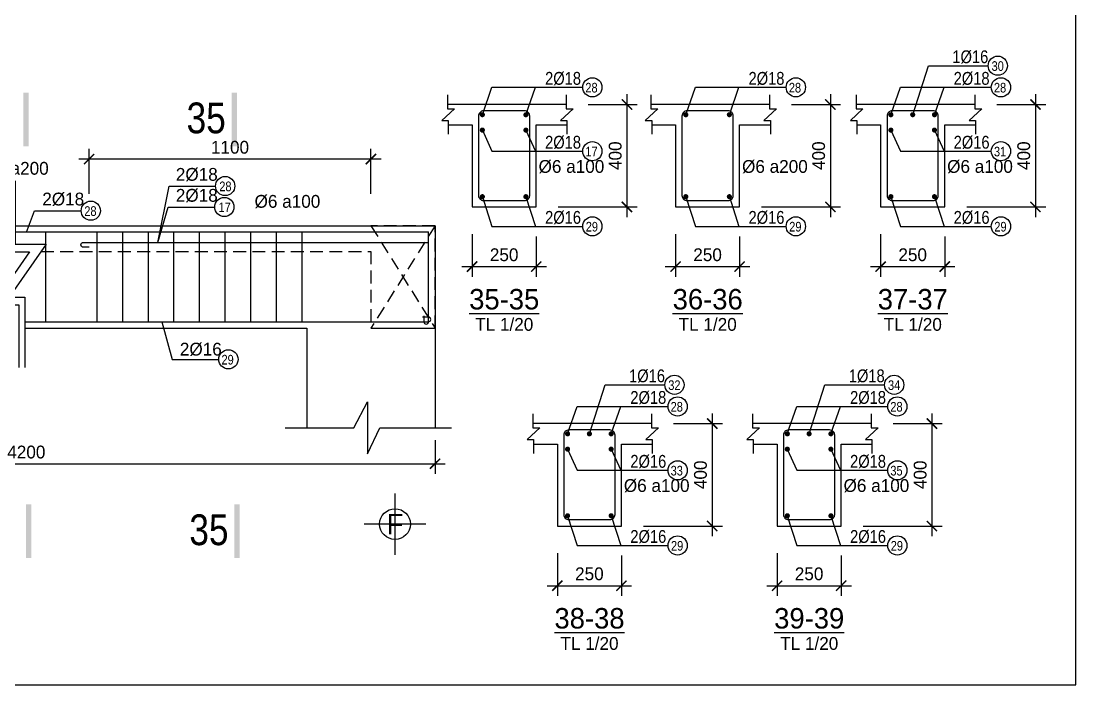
# Model space of a CAD drawing. Extents: x -317 to 4260, y -2056 to 757.
# Drawn here: x 4054.6 to 4260.4, y 162.6 to 292.2 of the extents above; entities that cross this region are included whole.
import ezdxf
from ezdxf.enums import TextEntityAlignment as Align

# ---------------------------------------------------------------- set-up
doc = ezdxf.new("R2010")
doc.units = 0
doc.header["$MEASUREMENT"] = 0
doc.linetypes.add('CENTER2', pattern=[1.125, 0.75, -0.125, 0.125, -0.125])
doc.linetypes.add('HIDDEN', pattern=[0.375, 0.25, -0.125])
doc.layers.get('0').update_dxf_attribs({"linetype": 'CONTINUOUS'})
doc.layers.get('DEFPOINTS').update_dxf_attribs({"linetype": 'CONTINUOUS'})
for name, color, linetype in [('cot', 8, 'CONTINUOUS'), ('DAI', 3, 'CONTINUOUS'), ('DIM', 1, 'CONTINUOUS'), ('DUT', 7, 'CENTER2'), ('MOTAAR', 1, 'CONTINUOUS'), ('TEXT', 7, 'CONTINUOUS'), ('THEP', 6, 'CONTINUOUS'), ('TU1', 9, 'CONTINUOUS'), ('TUONG', 7, 'CONTINUOUS')]:
    doc.layers.add(name, color=color, linetype=linetype)
doc.styles.add('DIM-NEW', font='VHELVCN.TTF')
doc.styles.add('style1', font='VGOUDYN.TTF')
doc.styles.add('T1', font='romans.shx')
doc.styles.add('T2', font='VTIMESN.TTF')
doc.dimstyles.new('TL20', dxfattribs={"dimtxt": 2.5, "dimasz": 2, "dimexe": 2, "dimexo": 2, "dimgap": 1, "dimtad": 1, "dimdec": 0, "dimlfac": 20, "dimzin": 0, "dimdsep": 46, "dimtxsty": 'T2', "dimblk": 'ARCHTICK', "dimcen": 2.5, "dimdle": 2, "dimclrd": 1, "dimclre": 1, "dimclrt": 2, "dimadec": 0, "dimazin": 0, "dimtfac": 1, "dimtdec": 0, "dimtix": 1, "dimtofl": 0, "dimtmove": 0, "dimatfit": 0, "dimldrblk": 'ARCHTICK', "dimfxl": 0, "dimtolj": 1, "dimtzin": 0, "dimlwd": -1, "dimlwe": -1, "dimarcsym": 0})

# ---------------------------------------------------------------- blocks, each defined once
blk = doc.blocks.new('_ARCHTICK')
at = {"color": 0, "linetype": 'ByBlock', "const_width": 0.15}
blk.add_lwpolyline([(-0.5, -0.5), (0.5, 0.5)], dxfattribs=at)
blk = doc.blocks.new('*D274')
at = {"layer": 'DEFPOINTS', "color": 0}
for p in [(3975.83, 212.37), (4135.32, 212.37), (4135.32, 205.77)]:
    blk.add_point(p, dxfattribs=at)
at = {"layer": 'TUONG', "color": 1}
for p, q in [((3975.83, 210.37), (3975.83, 203.77)), ((4135.32, 210.37), (4135.32, 203.77)), ((3973.83, 205.77), (4137.32, 205.77))]:
    blk.add_line(p, q, dxfattribs=at)
at = {"layer": 'TUONG', "color": 1, "xscale": 2, "yscale": 2, "zscale": 2, "rotation": 180}
blk.add_blockref('_ARCHTICK', (3975.83, 205.77), dxfattribs=at)
at = {"layer": 'TUONG', "color": 1, "xscale": 2, "yscale": 2, "zscale": 2}
blk.add_blockref('_ARCHTICK', (4135.32, 205.77), dxfattribs=at)
at = {"layer": 'TUONG', "color": 2, "insert": (4055.58, 208.04), "char_height": 2.5, "attachment_point": 5, "style": 'T2'}
blk.add_mtext('\\A1;4200', dxfattribs=at)
blk = doc.blocks.new('truc2')
at = {"layer": 'MOTAAR'}
for p, q in [((0, -15), (0, 0)), ((7.5, -7.5), (-7.5, -7.5))]:
    blk.add_line(p, q, dxfattribs=at)
blk.add_lwpolyline([(0, -3.5), (0, -1.84)], dxfattribs=at)
blk.add_circle((0, -7.5), 3.75, dxfattribs=at)
at = {"layer": 'TEXT', "style": 'T2'}
blk.add_attdef('1', text='', height=5, dxfattribs=at).set_placement((0, -7.5), align=Align.MIDDLE_CENTER)
blk = doc.blocks.new('*D264')
at = {"layer": 'DEFPOINTS', "color": 0}
for p in [(4067.82, 265.26), (4067.82, 256.45), (4122.82, 256.45)]:
    blk.add_point(p, dxfattribs=at)
at = {"layer": 'TUONG', "color": 1}
for p, q in [((4067.82, 258.45), (4067.82, 267.26)), ((4122.82, 258.45), (4122.82, 267.26)), ((4124.82, 265.26), (4065.82, 265.26))]:
    blk.add_line(p, q, dxfattribs=at)
at = {"layer": 'TUONG', "color": 1, "xscale": 2, "yscale": 2, "zscale": 2, "rotation": 180}
blk.add_blockref('_ARCHTICK', (4067.82, 265.26), dxfattribs=at)
at = {"layer": 'TUONG', "color": 1, "xscale": 2, "yscale": 2, "zscale": 2}
blk.add_blockref('_ARCHTICK', (4122.82, 265.26), dxfattribs=at)
at = {"layer": 'TUONG', "color": 2, "insert": (4095.32, 267.54), "char_height": 2.5, "attachment_point": 5, "style": 'T2'}
blk.add_mtext('\\A1;1100', dxfattribs=at)
blk = doc.blocks.new('*D282')
at = {"layer": 'cot', "color": 1}
for p, q in [((4142.56, 250.59), (4142.56, 242.26)), ((4155.06, 250.14), (4155.06, 242.26)), ((4140.56, 244.26), (4157.06, 244.26))]:
    blk.add_line(p, q, dxfattribs=at)
at = {"layer": 'DEFPOINTS', "color": 0}
for p in [(4142.56, 252.59), (4155.06, 252.14), (4155.06, 244.26)]:
    blk.add_point(p, dxfattribs=at)
at = {"layer": 'cot', "color": 1, "xscale": 2, "yscale": 2, "zscale": 2, "rotation": 180}
blk.add_blockref('_ARCHTICK', (4142.56, 244.26), dxfattribs=at)
at = {"layer": 'cot', "color": 1, "xscale": 2, "yscale": 2, "zscale": 2}
blk.add_blockref('_ARCHTICK', (4155.06, 244.26), dxfattribs=at)
at = {"layer": 'cot', "color": 2, "lineweight": -2, "insert": (4148.81, 246.56), "char_height": 2.5, "attachment_point": 5, "style": 'T2'}
blk.add_mtext('\\A1;250', dxfattribs=at)
blk = doc.blocks.new('*D281')
at = {"layer": 'cot', "color": 1}
for p, q in [((4172.77, 277.91), (4172.77, 253.91)), ((4165.2, 275.91), (4174.77, 275.91)), ((4159.35, 255.91), (4174.77, 255.91))]:
    blk.add_line(p, q, dxfattribs=at)
at = {"layer": 'DEFPOINTS', "color": 0}
for p in [(4163.2, 275.91), (4157.35, 255.91), (4172.77, 255.91)]:
    blk.add_point(p, dxfattribs=at)
at = {"layer": 'cot', "color": 1, "xscale": 2, "yscale": 2, "zscale": 2}
for p, rotation in [((4172.77, 275.91), 90), ((4172.77, 255.91), 270)]:
    blk.add_blockref('_ARCHTICK', p, dxfattribs=dict(at, rotation=rotation))
at = {"layer": 'cot', "color": 2, "lineweight": -2, "insert": (4170.49, 265.91), "char_height": 2.5, "attachment_point": 5, "rotation": 90, "style": 'T2'}
blk.add_mtext('\\A1;400', dxfattribs=at)
blk = doc.blocks.new('*D286')
at = {"layer": 'cot', "color": 1}
for p, q in [((4212.46, 277.91), (4212.46, 253.91)), ((4204.9, 275.91), (4214.46, 275.91)), ((4199.04, 255.91), (4214.46, 255.91))]:
    blk.add_line(p, q, dxfattribs=at)
at = {"layer": 'DEFPOINTS', "color": 0}
for p in [(4202.9, 275.91), (4197.04, 255.91), (4212.46, 255.91)]:
    blk.add_point(p, dxfattribs=at)
at = {"layer": 'cot', "color": 1, "xscale": 2, "yscale": 2, "zscale": 2}
for p, rotation in [((4212.46, 275.91), 90), ((4212.46, 255.91), 270)]:
    blk.add_blockref('_ARCHTICK', p, dxfattribs=dict(at, rotation=rotation))
at = {"layer": 'cot', "color": 2, "lineweight": -2, "insert": (4210.18, 265.91), "char_height": 2.5, "attachment_point": 5, "rotation": 90, "style": 'T2'}
blk.add_mtext('\\A1;400', dxfattribs=at)
blk = doc.blocks.new('*D285')
at = {"layer": 'cot', "color": 1}
for p, q in [((4182.25, 250.59), (4182.25, 242.26)), ((4194.75, 250.14), (4194.75, 242.26)), ((4180.25, 244.26), (4196.75, 244.26))]:
    blk.add_line(p, q, dxfattribs=at)
at = {"layer": 'DEFPOINTS', "color": 0}
for p in [(4182.25, 252.59), (4194.75, 252.14), (4194.75, 244.26)]:
    blk.add_point(p, dxfattribs=at)
at = {"layer": 'cot', "color": 1, "xscale": 2, "yscale": 2, "zscale": 2, "rotation": 180}
blk.add_blockref('_ARCHTICK', (4182.25, 244.26), dxfattribs=at)
at = {"layer": 'cot', "color": 1, "xscale": 2, "yscale": 2, "zscale": 2}
blk.add_blockref('_ARCHTICK', (4194.75, 244.26), dxfattribs=at)
at = {"layer": 'cot', "color": 2, "lineweight": -2, "insert": (4188.5, 246.56), "char_height": 2.5, "attachment_point": 5, "style": 'T2'}
blk.add_mtext('\\A1;250', dxfattribs=at)
blk = doc.blocks.new('*D288')
at = {"layer": 'cot', "color": 1}
for p, q in [((4252.48, 277.91), (4252.48, 253.91)), ((4244.92, 275.91), (4254.48, 275.91)), ((4239.06, 255.91), (4254.48, 255.91))]:
    blk.add_line(p, q, dxfattribs=at)
at = {"layer": 'DEFPOINTS', "color": 0}
for p in [(4242.92, 275.91), (4237.06, 255.91), (4252.48, 255.91)]:
    blk.add_point(p, dxfattribs=at)
at = {"layer": 'cot', "color": 1, "xscale": 2, "yscale": 2, "zscale": 2}
for p, rotation in [((4252.48, 275.91), 90), ((4252.48, 255.91), 270)]:
    blk.add_blockref('_ARCHTICK', p, dxfattribs=dict(at, rotation=rotation))
at = {"layer": 'cot', "color": 2, "lineweight": -2, "insert": (4250.2, 265.91), "char_height": 2.5, "attachment_point": 5, "rotation": 90, "style": 'T2'}
blk.add_mtext('\\A1;400', dxfattribs=at)
blk = doc.blocks.new('*D287')
at = {"layer": 'cot', "color": 1}
for p, q in [((4222.27, 250.59), (4222.27, 242.26)), ((4234.77, 250.14), (4234.77, 242.26)), ((4220.27, 244.26), (4236.77, 244.26))]:
    blk.add_line(p, q, dxfattribs=at)
at = {"layer": 'DEFPOINTS', "color": 0}
for p in [(4222.27, 252.59), (4234.77, 252.14), (4234.77, 244.26)]:
    blk.add_point(p, dxfattribs=at)
at = {"layer": 'cot', "color": 1, "xscale": 2, "yscale": 2, "zscale": 2, "rotation": 180}
blk.add_blockref('_ARCHTICK', (4222.27, 244.26), dxfattribs=at)
at = {"layer": 'cot', "color": 1, "xscale": 2, "yscale": 2, "zscale": 2}
blk.add_blockref('_ARCHTICK', (4234.77, 244.26), dxfattribs=at)
at = {"layer": 'cot', "color": 2, "lineweight": -2, "insert": (4228.52, 246.56), "char_height": 2.5, "attachment_point": 5, "style": 'T2'}
blk.add_mtext('\\A1;250', dxfattribs=at)
blk = doc.blocks.new('*D290')
at = {"layer": 'cot', "color": 1}
for p, q in [((4159.19, 188.29), (4159.19, 179.96)), ((4171.69, 187.84), (4171.69, 179.96)), ((4157.19, 181.96), (4173.69, 181.96))]:
    blk.add_line(p, q, dxfattribs=at)
at = {"layer": 'DEFPOINTS', "color": 0}
for p in [(4159.19, 190.29), (4171.69, 189.84), (4171.69, 181.96)]:
    blk.add_point(p, dxfattribs=at)
at = {"layer": 'cot', "color": 1, "xscale": 2, "yscale": 2, "zscale": 2, "rotation": 180}
blk.add_blockref('_ARCHTICK', (4159.19, 181.96), dxfattribs=at)
at = {"layer": 'cot', "color": 1, "xscale": 2, "yscale": 2, "zscale": 2}
blk.add_blockref('_ARCHTICK', (4171.69, 181.96), dxfattribs=at)
at = {"layer": 'cot', "color": 2, "lineweight": -2, "insert": (4165.44, 184.26), "char_height": 2.5, "attachment_point": 5, "style": 'T2'}
blk.add_mtext('\\A1;250', dxfattribs=at)
blk = doc.blocks.new('*D289')
at = {"layer": 'cot', "color": 1}
for p, q in [((4189.4, 215.61), (4189.4, 191.61)), ((4181.84, 213.61), (4191.4, 213.61)), ((4175.98, 193.61), (4191.4, 193.61))]:
    blk.add_line(p, q, dxfattribs=at)
at = {"layer": 'DEFPOINTS', "color": 0}
for p in [(4179.84, 213.61), (4173.98, 193.61), (4189.4, 193.61)]:
    blk.add_point(p, dxfattribs=at)
at = {"layer": 'cot', "color": 1, "xscale": 2, "yscale": 2, "zscale": 2}
for p, rotation in [((4189.4, 213.61), 90), ((4189.4, 193.61), 270)]:
    blk.add_blockref('_ARCHTICK', p, dxfattribs=dict(at, rotation=rotation))
at = {"layer": 'cot', "color": 2, "lineweight": -2, "insert": (4187.12, 203.61), "char_height": 2.5, "attachment_point": 5, "rotation": 90, "style": 'T2'}
blk.add_mtext('\\A1;400', dxfattribs=at)
blk = doc.blocks.new('*D292')
at = {"layer": 'cot', "color": 1}
for p, q in [((4232.27, 215.61), (4232.27, 191.61)), ((4224.71, 213.61), (4234.27, 213.61)), ((4218.85, 193.61), (4234.27, 193.61))]:
    blk.add_line(p, q, dxfattribs=at)
at = {"layer": 'DEFPOINTS', "color": 0}
for p in [(4222.71, 213.61), (4216.85, 193.61), (4232.27, 193.61)]:
    blk.add_point(p, dxfattribs=at)
at = {"layer": 'cot', "color": 1, "xscale": 2, "yscale": 2, "zscale": 2}
for p, rotation in [((4232.27, 213.61), 90), ((4232.27, 193.61), 270)]:
    blk.add_blockref('_ARCHTICK', p, dxfattribs=dict(at, rotation=rotation))
at = {"layer": 'cot', "color": 2, "lineweight": -2, "insert": (4229.99, 203.61), "char_height": 2.5, "attachment_point": 5, "rotation": 90, "style": 'T2'}
blk.add_mtext('\\A1;400', dxfattribs=at)
blk = doc.blocks.new('*D291')
at = {"layer": 'cot', "color": 1}
for p, q in [((4202.06, 188.29), (4202.06, 179.96)), ((4214.56, 187.84), (4214.56, 179.96)), ((4200.06, 181.96), (4216.56, 181.96))]:
    blk.add_line(p, q, dxfattribs=at)
at = {"layer": 'DEFPOINTS', "color": 0}
for p in [(4202.06, 190.29), (4214.56, 189.84), (4214.56, 181.96)]:
    blk.add_point(p, dxfattribs=at)
at = {"layer": 'cot', "color": 1, "xscale": 2, "yscale": 2, "zscale": 2, "rotation": 180}
blk.add_blockref('_ARCHTICK', (4202.06, 181.96), dxfattribs=at)
at = {"layer": 'cot', "color": 1, "xscale": 2, "yscale": 2, "zscale": 2}
blk.add_blockref('_ARCHTICK', (4214.56, 181.96), dxfattribs=at)
at = {"layer": 'cot', "color": 2, "lineweight": -2, "insert": (4208.31, 184.26), "char_height": 2.5, "attachment_point": 5, "style": 'T2'}
blk.add_mtext('\\A1;250', dxfattribs=at)

msp = doc.modelspace()

# ---------------------------------------------------------------- linework, layer by layer
at = {"layer": 'cot', "lineweight": -2, "ltscale": 10}
for points in [[(4228.522, 273.911), (4231.594, 283.478), (4243.246, 283.478)], [(4144.556, 273.911), (4146.435, 279.259), (4164.149, 279.259)], [(4153.056, 273.911), (4154.935, 279.259)], [(4184.253, 273.911), (4186.131, 279.259), (4203.846, 279.259)], [(4192.753, 273.911), (4194.631, 279.259)], [(4224.272, 273.911), (4226.15, 279.259), (4243.864, 279.259)], [(4232.772, 273.911), (4234.65, 279.259)], [(4144.556, 270.911), (4146.435, 266.785), (4164.149, 266.785)], [(4153.056, 270.911), (4154.935, 266.785)], [(4224.272, 270.911), (4226.15, 266.785), (4243.864, 266.785)], [(4232.772, 270.911), (4234.65, 266.785)], [(4144.556, 257.911), (4146.435, 252.116), (4164.149, 252.116)], [(4153.056, 257.911), (4154.935, 252.116)], [(4184.253, 257.911), (4186.131, 252.116), (4203.846, 252.116)], [(4192.753, 257.911), (4194.631, 252.116)], [(4224.272, 257.911), (4226.15, 252.116), (4243.864, 252.116)], [(4232.772, 257.911), (4234.65, 252.116)], [(4165.44, 211.613), (4168.512, 221.181), (4180.164, 221.181)], [(4208.312, 211.613), (4211.384, 221.181), (4223.036, 221.181)], [(4161.19, 211.613), (4163.068, 216.962), (4180.782, 216.962)], [(4169.69, 211.613), (4171.568, 216.962)], [(4204.062, 211.613), (4205.94, 216.962), (4223.654, 216.962)], [(4212.562, 211.613), (4214.44, 216.962)], [(4161.19, 208.613), (4163.068, 204.488), (4180.782, 204.488)], [(4169.69, 208.613), (4171.568, 204.488)], [(4204.062, 208.613), (4205.94, 204.488), (4223.654, 204.488)], [(4212.562, 208.613), (4214.44, 204.488)], [(4161.19, 195.613), (4163.068, 189.819), (4180.782, 189.819)], [(4169.69, 195.613), (4171.568, 189.819)], [(4204.062, 195.613), (4205.94, 189.819), (4223.654, 189.819)], [(4212.562, 195.613), (4214.44, 189.819)]]:
    msp.add_lwpolyline(points, dxfattribs=at)
at = {"layer": 'DAI'}
for p, q in [((4059.388, 233.478), (4059.388, 250.978)), ((4069.388, 233.478), (4069.388, 250.978)), ((4074.388, 233.478), (4074.388, 250.978)), ((4079.388, 233.478), (4079.388, 250.978)), ((4084.388, 233.478), (4084.388, 250.978)), ((4089.388, 233.478), (4089.388, 250.978)), ((4094.388, 233.478), (4094.388, 250.978)), ((4099.388, 233.478), (4099.388, 250.978)), ((4104.388, 233.478), (4104.388, 250.978)), ((4109.388, 233.478), (4109.388, 250.978))]:
    msp.add_line(p, q, dxfattribs=at)
for points in [[(4153.806, 273.661, 0.4142136), (4152.806, 274.661), (4144.806, 274.661, 0.4142136), (4143.806, 273.661), (4143.806, 258.161, 0.4142136), (4144.806, 257.161), (4152.806, 257.161, 0.4142136), (4153.806, 258.161)], [(4193.503, 273.661, 0.4142136), (4192.503, 274.661), (4184.503, 274.661, 0.4142136), (4183.503, 273.661), (4183.503, 258.161, 0.4142136), (4184.503, 257.161), (4192.503, 257.161, 0.4142136), (4193.503, 258.161)], [(4233.522, 273.661, 0.4142136), (4232.522, 274.661), (4224.522, 274.661, 0.4142136), (4223.522, 273.661), (4223.522, 258.161, 0.4142136), (4224.522, 257.161), (4232.522, 257.161, 0.4142136), (4233.522, 258.161)], [(4170.44, 211.363, 0.4142136), (4169.44, 212.363), (4161.44, 212.363, 0.4142136), (4160.44, 211.363), (4160.44, 195.863, 0.4142136), (4161.44, 194.863), (4169.44, 194.863, 0.4142136), (4170.44, 195.863)], [(4213.312, 211.363, 0.4142136), (4212.312, 212.363), (4204.312, 212.363, 0.4142136), (4203.312, 211.363), (4203.312, 195.863, 0.4142136), (4204.312, 194.863), (4212.312, 194.863, 0.4142136), (4213.312, 195.863)]]:
    msp.add_lwpolyline(points, format="xyb", close=True, dxfattribs=at)
at = {"layer": 'DUT', "linetype": 'HIDDEN', "ltscale": 10}
for p, q in [((4135.324, 252.228), (4122.824, 232.228)), ((4122.824, 252.228), (4135.324, 232.228))]:
    msp.add_line(p, q, dxfattribs=at)
msp.add_lwpolyline([(4058.463, 247.228), (4122.824, 247.228), (4122.824, 232.228), (4135.324, 232.228), (4135.324, 252.228), (4122.824, 252.228)], dxfattribs=at)
at = {"layer": 'TEXT', "ltscale": 10}
msp.add_lwpolyline([(3420.367, 162.589), (4260.367, 162.589), (4260.367, 756.589), (3420.367, 756.589)], close=True, dxfattribs=at)
for points in [[(4054.99, 267.75), (4056.04, 267.75), (4054.99, 278.25), (4056.04, 278.25)], [(4095.64, 267.75), (4096.69, 267.75), (4095.64, 278.25), (4096.69, 278.25)], [(4055.53, 187.339), (4056.58, 187.339), (4055.53, 197.839), (4056.58, 197.839)], [(4096.179, 187.339), (4097.229, 187.339), (4096.179, 197.839), (4097.229, 197.839)]]:
    msp.add_trace(points, dxfattribs=at)
at = {"layer": 'THEP', "const_width": 0.5}
for points in [[(4144.306, 273.911, 1), (4144.806, 273.911, 1)], [(4153.306, 273.911, -1), (4152.806, 273.911, -1)], [(4184.003, 273.911, 1), (4184.503, 273.911, 1)], [(4193.003, 273.911, -1), (4192.503, 273.911, -1)], [(4224.022, 273.911, 1), (4224.522, 273.911, 1)], [(4228.772, 273.911, -1), (4228.272, 273.911, -1)], [(4233.022, 273.911, -1), (4232.522, 273.911, -1)], [(4144.306, 270.911, 1), (4144.806, 270.911, 1)], [(4153.306, 270.911, -1), (4152.806, 270.911, -1)], [(4224.022, 270.911, 1), (4224.522, 270.911, 1)], [(4233.022, 270.911, -1), (4232.522, 270.911, -1)], [(4144.306, 257.911, -1), (4144.806, 257.911, -1)], [(4153.306, 257.911, 1), (4152.806, 257.911, 1)], [(4184.003, 257.911, -1), (4184.503, 257.911, -1)], [(4193.003, 257.911, 1), (4192.503, 257.911, 1)], [(4224.022, 257.911, -1), (4224.522, 257.911, -1)], [(4233.022, 257.911, 1), (4232.522, 257.911, 1)], [(4160.94, 211.613, 1), (4161.44, 211.613, 1)], [(4165.69, 211.613, -1), (4165.19, 211.613, -1)], [(4169.94, 211.613, -1), (4169.44, 211.613, -1)], [(4203.812, 211.613, 1), (4204.312, 211.613, 1)], [(4208.562, 211.613, -1), (4208.062, 211.613, -1)], [(4212.812, 211.613, -1), (4212.312, 211.613, -1)], [(4160.94, 208.613, 1), (4161.44, 208.613, 1)], [(4169.94, 208.613, -1), (4169.44, 208.613, -1)], [(4203.812, 208.613, 1), (4204.312, 208.613, 1)], [(4212.812, 208.613, -1), (4212.312, 208.613, -1)], [(4160.94, 195.613, -1), (4161.44, 195.613, -1)], [(4169.94, 195.613, 1), (4169.44, 195.613, 1)], [(4203.812, 195.613, -1), (4204.312, 195.613, -1)], [(4212.812, 195.613, 1), (4212.312, 195.613, 1)]]:
    msp.add_lwpolyline(points, format="xyb", close=True, dxfattribs=at)
at = {"layer": 'THEP', "ltscale": 10}
for points in [[(4134.074, 250.978), (4053.435, 250.978)], [(4055.277, 233.478), (4132.887, 233.478)]]:
    msp.add_lwpolyline(points, dxfattribs=at)
for points in [[(4133.136, 234.627), (4133.136, 233.5, 1), (4134.074, 233.5), (4134.074, 251.018)], [(4067.824, 248.041), (4066.696, 248.041, -1), (4066.696, 248.978), (4067.824, 248.978), (4134.074, 248.978)], [(4132.887, 233.478), (4134.014, 233.478, 1), (4134.014, 234.416), (4132.887, 234.416)]]:
    msp.add_lwpolyline(points, format="xyb", dxfattribs=at)
at = {"layer": 'TU1'}
for points in [[(4137.748, 277.785), (4137.748, 275.067), (4139.108, 275.067), (4136.642, 272.812), (4137.904, 272.812), (4137.904, 270.099)], [(4160.911, 277.785), (4160.911, 275.067), (4162.271, 275.067), (4159.804, 272.812), (4161.066, 272.812), (4161.066, 270.099)], [(4177.445, 277.785), (4177.445, 275.067), (4178.805, 275.067), (4176.338, 272.812), (4177.601, 272.812), (4177.601, 270.099)], [(4200.607, 277.785), (4200.607, 275.067), (4201.968, 275.067), (4199.501, 272.812), (4200.763, 272.812), (4200.763, 270.099)], [(4217.463, 277.785), (4217.463, 275.067), (4218.824, 275.067), (4216.357, 272.812), (4217.619, 272.812), (4217.619, 270.099)], [(4240.626, 277.785), (4240.626, 275.067), (4241.986, 275.067), (4239.52, 272.812), (4240.782, 272.812), (4240.782, 270.099)], [(4154.381, 215.488), (4154.381, 212.77), (4155.742, 212.77), (4153.275, 210.515), (4154.537, 210.515), (4154.537, 207.801)], [(4177.544, 215.488), (4177.544, 212.77), (4178.904, 212.77), (4176.438, 210.515), (4177.7, 210.515), (4177.7, 207.801)], [(4197.253, 215.488), (4197.253, 212.77), (4198.613, 212.77), (4196.147, 210.515), (4197.409, 210.515), (4197.409, 207.801)], [(4220.416, 215.488), (4220.416, 212.77), (4221.776, 212.77), (4219.309, 210.515), (4220.572, 210.515), (4220.572, 207.801)]]:
    msp.add_lwpolyline(points, dxfattribs=at)
at = {"layer": 'TU1', "lineweight": -2, "ltscale": 10}
for points in [[(4081.251, 248.978), (4083.423, 259.985), (4092.498, 259.985)], [(4081.251, 248.978), (4083.268, 255.895), (4092.343, 255.895)], [(4055.592, 250.978), (4057.208, 255.168), (4066.284, 255.168)], [(4082.02, 233.478), (4084.057, 226.152), (4093.132, 226.152)]]:
    msp.add_lwpolyline(points, dxfattribs=at)
at = {"layer": 'TU1', "ltscale": 10}
for centre in [(4245.121, 283.478), (4166.024, 279.259), (4205.721, 279.259), (4245.739, 279.259), (4166.024, 266.785), (4245.739, 266.785), (4094.373, 259.985), (4094.218, 255.895), (4068.159, 255.168), (4166.024, 252.116), (4205.721, 252.116), (4245.739, 252.116), (4095.007, 226.152), (4182.039, 221.181), (4224.911, 221.181), (4182.657, 216.962), (4225.529, 216.962), (4182.657, 204.488), (4225.529, 204.488), (4182.657, 189.819), (4225.529, 189.819)]:
    msp.add_circle(centre, 1.875, dxfattribs=at)
at = {"layer": 'TUONG'}
for p, q in [((4053.435, 252.228), (4135.324, 252.228)), ((4135.324, 252.228), (4135.324, 212.78)), ((4055.277, 232.228), (4110.324, 232.228)), ((4110.324, 232.228), (4110.324, 212.78)), ((4122.824, 232.228), (4135.324, 232.228))]:
    msp.add_line(p, q, dxfattribs=at)
for points in [[(4160.911, 275.911), (4137.748, 275.911)], [(4200.607, 275.911), (4177.445, 275.911)], [(4240.626, 275.911), (4217.463, 275.911)], [(4137.943, 271.911), (4142.556, 271.911), (4142.556, 255.911), (4155.056, 255.911), (4155.056, 271.911), (4161.105, 271.911)], [(4177.64, 271.911), (4182.253, 271.911), (4182.253, 255.911), (4194.753, 255.911), (4194.753, 271.911), (4200.802, 271.911)], [(4217.658, 271.911), (4222.272, 271.911), (4222.272, 255.911), (4234.772, 255.911), (4234.772, 271.911), (4240.821, 271.911)], [(4052.289, 261.01), (4052.289, 247.156), (4056.204, 247.156), (4048.997, 236.82), (4054.13, 236.82), (4054.13, 224.567)], [(4053.435, 261.01), (4053.435, 248.656), (4059.459, 248.656), (4052.252, 238.32), (4055.277, 238.32), (4055.277, 224.567)], [(4106.062, 212.78), (4119.48, 212.78), (4122.136, 217.863), (4122.136, 207.697), (4124.57, 212.78), (4138.532, 212.78)], [(4177.544, 213.613), (4154.381, 213.613)], [(4220.416, 213.613), (4197.253, 213.613)], [(4154.576, 209.613), (4159.19, 209.613), (4159.19, 193.613), (4171.69, 193.613), (4171.69, 209.613), (4177.739, 209.613)], [(4197.448, 209.613), (4202.062, 209.613), (4202.062, 193.613), (4214.562, 193.613), (4214.562, 209.613), (4220.611, 209.613)]]:
    msp.add_lwpolyline(points, dxfattribs=at)

# ---------------------------------------------------------------- block references
at = {"layer": 'DIM', "ltscale": 10, "xscale": 0.8000000000000002, "yscale": 0.8000000000000002, "zscale": 0.8000000000000002}
msp.add_blockref('truc2', (4127.521, 199.988), dxfattribs=at).add_auto_attribs({'1': 'F'})

# ---------------------------------------------------------------- texts
at = {"layer": 'TEXT', "style": 'DIM-NEW'}
for s, p in [('1%%25416', (4236.262, 283.978)), ('2%%25418', (4156.797, 279.759)), ('2%%25418', (4196.494, 279.759)), ('2%%25418', (4236.513, 279.759)), ('2%%25418', (4156.797, 267.285)), ('2%%25416', (4236.513, 267.285)), ('2%%25416', (4156.797, 252.616)), ('2%%25416', (4196.494, 252.616)), ('2%%25416', (4236.513, 252.616)), ('1%%25416', (4173.18, 221.681)), ('1%%25418', (4216.052, 221.681)), ('2%%25418', (4173.431, 217.462)), ('2%%25418', (4216.302, 217.462)), ('2%%25416', (4173.431, 204.988)), ('2%%25418', (4216.302, 204.988)), ('2%%25416', (4173.431, 190.319)), ('2%%25416', (4216.302, 190.319))]:
    e = msp.add_text(s, height=2.5, dxfattribs=at)
    e.set_placement(p)
    e.dxf.unprotected_set("ltscale", 0)
at = {"layer": 'TEXT', "ltscale": 10}
for s, height, style, p in [('30', 1.875, 'DIM-NEW', (4243.915, 282.472)), ('28', 1.875, 'DIM-NEW', (4164.658, 278.252)), ('28', 1.875, 'DIM-NEW', (4204.355, 278.252)), ('28', 1.875, 'DIM-NEW', (4244.373, 278.252)), ('35', 6, 'DIM-NEW', (4086.85, 270.291)), ('17', 1.875, 'DIM-NEW', (4164.658, 265.779)), ('31', 1.875, 'DIM-NEW', (4244.373, 265.779)), ('%%2546 a200', 2.5, 'style1', (4047.122, 262.198)), ('2%%25418', 2.5, 'style1', (4084.749, 261.016)), ('%%2546 a100', 2.5, 'style1', (4155.528, 262.563)), ('%%2546 a200', 2.5, 'style1', (4195.225, 262.563)), ('%%2546 a100', 2.5, 'style1', (4235.243, 262.563)), ('2%%25418', 2.5, 'style1', (4084.749, 256.926)), ('28', 1.875, 'DIM-NEW', (4093.229, 258.979)), ('2%%25418', 2.5, 'style1', (4058.694, 256.199)), ('%%2546 a100', 2.5, 'style1', (4100.116, 255.746)), ('28', 1.875, 'DIM-NEW', (4066.893, 254.161)), ('17', 1.875, 'DIM-NEW', (4093.074, 254.888)), ('29', 1.875, 'DIM-NEW', (4164.732, 251.11)), ('29', 1.875, 'DIM-NEW', (4204.429, 251.11)), ('29', 1.875, 'DIM-NEW', (4244.448, 251.11)), ('2%%25416', 2.5, 'style1', (4085.538, 226.895)), ('29', 1.875, 'DIM-NEW', (4093.66, 225.145)), ('32', 1.875, 'DIM-NEW', (4180.833, 220.174)), ('34', 1.875, 'DIM-NEW', (4223.704, 220.174)), ('28', 1.875, 'DIM-NEW', (4181.291, 215.955)), ('28', 1.875, 'DIM-NEW', (4224.163, 215.955)), ('33', 1.875, 'DIM-NEW', (4181.291, 203.481)), ('35', 1.875, 'DIM-NEW', (4224.163, 203.481)), ('%%2546 a100', 2.5, 'style1', (4172.161, 200.265)), ('%%2546 a100', 2.5, 'style1', (4215.033, 200.265)), ('35', 6, 'DIM-NEW', (4087.39, 189.88)), ('29', 1.875, 'DIM-NEW', (4181.366, 188.812)), ('29', 1.875, 'DIM-NEW', (4224.238, 188.812))]:
    msp.add_text(s, height=height, dxfattribs=dict(at, style=style)).set_placement(p)
at = {"layer": 'TEXT', "char_height": 4, "width": 20.53333, "attachment_point": 5, "line_spacing_factor": 0.85, "style": 'T1'}
for s, insert in [('{\\fVNI-Aptima|b0|i0|c0|p2;\\L35-35\\P\\H0.625x;\\lTL 1/20}', (4148.829, 235.792)), ('{\\fVNI-Aptima|b0|i0|c0|p2;\\L36-36\\P\\H0.625x;\\lTL 1/20}', (4188.525, 235.792)), ('{\\fVNI-Aptima|b0|i0|c0|p2;\\L37-37\\P\\H0.625x;\\lTL 1/20}', (4228.544, 235.792)), ('{\\fVNI-Aptima|b0|i0|c0|p2;\\L38-38\\P\\H0.625x;\\lTL 1/20}', (4165.462, 173.494)), ('{\\fVNI-Aptima|b0|i0|c0|p2;\\L39-39\\P\\H0.625x;\\lTL 1/20}', (4208.334, 173.494))]:
    msp.add_mtext(s, dxfattribs=dict(at, insert=insert))

# ---------------------------------------------------------------- dimensions: what is measured, and where the dimension line sits
at = {"layer": 'cot', "lineweight": -2, "ltscale": 10}
for base, p1, p2, picture, middle in [((4172.766, 255.911), (4163.202, 275.911), (4157.348, 255.911), '*D281', (4170.486, 265.911)), ((4212.463, 255.911), (4202.899, 275.911), (4197.045, 255.911), '*D286', (4210.183, 265.911)), ((4252.481, 255.911), (4242.918, 275.911), (4237.063, 255.911), '*D288', (4250.202, 265.911)), ((4189.399, 193.613), (4179.836, 213.613), (4173.981, 193.613), '*D289', (4187.12, 203.613)), ((4232.271, 193.613), (4222.707, 213.613), (4216.853, 193.613), '*D292', (4229.991, 203.613))]:
    dim = msp.add_linear_dim(base=base, p1=p1, p2=p2, angle=90, dimstyle='TL20', dxfattribs=at)
    dim.commit()
    dim.dimension.update_dxf_attribs({"geometry": picture, "text_midpoint": middle})
for base, p1, p2, picture, middle in [((4155.056, 244.256), (4142.556, 252.586), (4155.056, 252.14), '*D282', (4148.806, 246.556)), ((4194.753, 244.256), (4182.253, 252.586), (4194.753, 252.14), '*D285', (4188.503, 246.556)), ((4234.772, 244.256), (4222.272, 252.586), (4234.772, 252.14), '*D287', (4228.522, 246.556)), ((4171.69, 181.959), (4159.19, 190.289), (4171.69, 189.843), '*D290', (4165.44, 184.259)), ((4214.562, 181.959), (4202.062, 190.289), (4214.562, 189.843), '*D291', (4208.312, 184.259))]:
    dim = msp.add_linear_dim(base=base, p1=p1, p2=p2, dimstyle='TL20', dxfattribs=at)
    dim.commit()
    dim.dimension.update_dxf_attribs({"geometry": picture, "text_midpoint": middle})
at = {"layer": 'TUONG'}
dim = msp.add_linear_dim(base=(4067.824, 265.257), p1=(4122.824, 256.448), p2=(4067.824, 256.448), angle=180, dimstyle='TL20', dxfattribs=at)
dim.commit()
dim.dimension.update_dxf_attribs({"geometry": '*D264', "text_midpoint": (4095.324, 267.537)})
dim = msp.add_linear_dim(base=(4135.324, 205.765), p1=(3975.829, 212.373), p2=(4135.324, 212.373), text='4200', dimstyle='TL20', override={"dimtmove": 1}, dxfattribs=at)
dim.commit()
dim.dimension.update_dxf_attribs({"geometry": '*D274', "text_midpoint": (4055.576, 208.045)})

doc.saveas('drawing.dxf')
